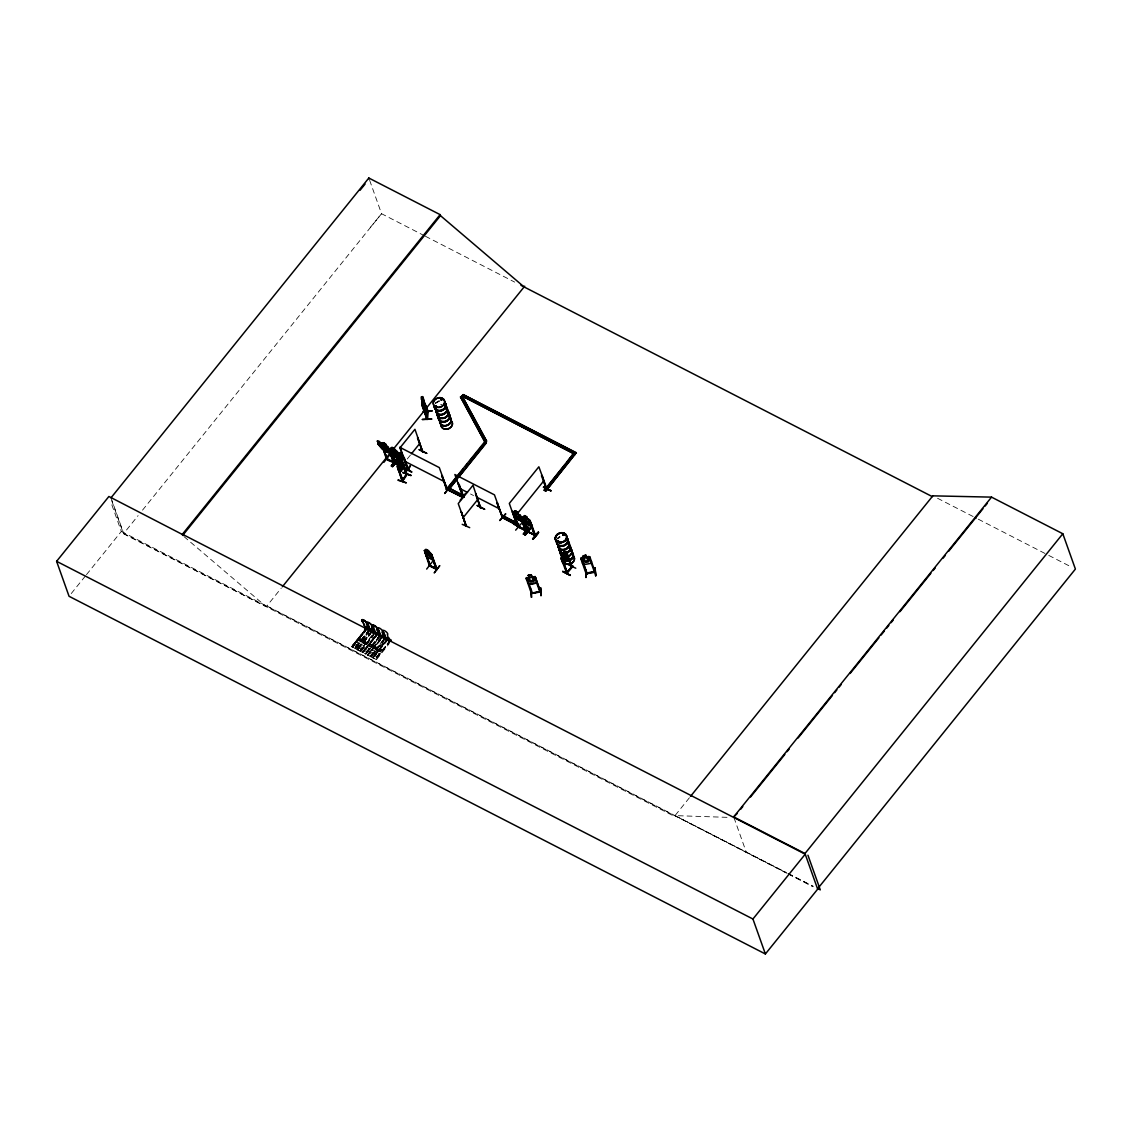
<?xml version="1.0" encoding="UTF-8"?>
<svg xmlns="http://www.w3.org/2000/svg" width="1132" height="1132" viewBox="0 0 1132 1132"><rect width="100%" height="100%" fill="white"/><g stroke="black" fill="none" stroke-linecap="round" stroke-linejoin="round"><path stroke-width="0.75" stroke-dasharray="5 3.75" d="M358.731 640.429L358.646 639.226M358.504 639.821L359.07 638.901M359.113 640.5L360.5 639.99L359.849 638.802M365.65 642.636L364.745 641.42M371.112 645.452L369.725 645.947M374.282 647.914L374.833 647.009M376.277 647.716L375.951 648.495M379.333 650.504L381.102 649.711M381.328 650.32L381.003 651.084M360.443 639.849L359.636 640.486M365.594 642.495L364.023 643.061M369.273 644.688L369.202 645.707M376.135 648.311L375.852 646.98M379.39 650.277L380.96 649.711M366.782 628.387L351.429 646.839L366.188 628.09M364.377 630.835L351.472 646.867L366.414 628.119M367.023 628.515L352.151 647.207L367.504 628.755M367.136 628.486L352.42 647.249M365.311 631.401L352.703 647.476M369.216 629.576L354.443 648.325L367.391 632.321M369.442 629.604L354.443 648.325L355.448 648.735M354.995 648.608L369.796 629.873M370.164 629.887L355.179 648.693L368.424 632.915M355.406 648.707L370.164 629.972M355.731 648.961L368.325 632.887M360.882 651.622L373.489 635.533L360.882 651.622L356.792 649.386L358.221 647.306L362.028 649.358L358.221 647.306M359.297 646.216L360.726 644.136L364.462 646.004M362.127 642.636L363.57 640.556L367.306 642.424M371.565 630.765L356.58 649.485L369.527 633.481M371.933 631.033L356.806 649.499M372.669 631.401L357.302 649.853L372.173 631.161M357.288 649.825L372.301 631.132M357.783 650.093L370.461 634.047M372.555 634.967L359.594 650.971L374.593 632.25M360.16 651.254L374.961 632.519M375.187 632.647L360.33 651.339L359.58 650.957M360.528 651.339L375.315 632.533M375.725 636.651L363.047 652.697L362.042 652.287L376.815 633.552M362.113 652.329L377.027 633.58M375.201 636.481L362.523 652.527L377.395 633.849M377.763 633.934L362.764 652.655L378.13 634.203M380.564 635.392L365.042 653.758L379.828 635.038M365.339 653.829L380.055 635.066M365.622 654.055L378.215 637.967M380.777 635.335L365.792 654.14L379.036 638.363M378.739 638.137L366.06 654.183L362.254 652.202M367.476 654.989L380.904 637.528M367.391 654.947L382.064 636.255M367.744 655.216L382.545 636.495M383.125 642.353L371.423 657.027L367.405 654.848L382.913 636.58M380.876 639.297L367.928 655.301L382.22 638.193M371.494 657.069L370.192 656.404L384.979 637.684M370.192 656.404L385.205 637.712M385.573 637.981L370.419 656.433M385.941 637.995L371.14 656.716L367.178 654.919M371.211 656.829L383.889 640.783M372.527 657.579L386.182 640.16L372.244 657.536C384.257 663.72 369.287 655.47 373.249 657.947M384.342 643.061L372.725 657.777L387.738 639.155M373.051 657.933L387.965 639.184M388.333 639.453L372.952 657.876M390.766 640.641L375.739 659.263L388.418 643.217M390.993 640.585L375.739 659.263M376.475 659.631L389.238 643.613M71.231 593.578L85.381 576.018M86.471 574.66L121.322 531.432L110.653 501.476M689.416 797.749L674.403 816.37L123.713 533.483L138.09 515.64M142.519 510.15L381.541 213.707L369.202 179.04M111.743 500.726L123.501 533.752L266.261 606.71L281.288 588.088M407.251 458.984L410.421 455.05M370.235 227.56L381.541 213.707L423.849 235.442M363.853 642.028L364.801 641.561M374.607 647.15L375.187 648.763M358.886 639.184L359.905 638.943M364.221 641.547L363.881 643.075M375.895 648.339L374.65 648.509M380.777 651.225L381.314 650.093M369.74 644.504L370.758 644.476M374.89 647.15L375.909 647.122M379.701 651.112L380.72 651.084M727.013 817.332L675.012 815.62L786.4 872.546M364.575 643.316L363.669 642.693M370.037 646.117L369.301 645.735M360.599 651.381L356.721 649.202M370.475 644.25L371.169 644.999M362.07 642.452L365.806 644.32M359.226 646.032L362.962 647.914M787.971 873.352L813.073 886.186M937.551 498.264L976.704 518.371M978.274 519.178L1047.199 554.595M1048.77 555.402L1070.702 566.665M425.406 236.248L514.706 282.109M470.516 493.991L473.558 495.547M266.869 605.96L786.57 872.928M788.127 873.72L812.918 886.455M121.322 531.432L786.683 873.225M788.226 874.017L813.017 886.752M183.964 536.568L266.261 606.71M733.946 817.559L746.384 852.523M372.768 645.226L369.089 643.542M371.268 647.122L367.589 645.438M372.584 654.636L368.905 652.938M369.938 648.82L366.259 647.122M368.424 650.716L364.759 649.032M367.433 651.99L363.754 650.292M111.007 497.797L123.713 533.483M436.697 402.822A5.886 4.754 -19.6 0 1 437.999 402.03M440.589 404.732A5.886 4.754 -19.6 0 1 442.088 404.548M435.424 403.388A5.971 4.825 -19.6 0 1 439.287 401.025M435.424 403.204A5.886 4.754 -19.6 0 1 436.471 402.171M437.773 401.379A5.886 4.754 -19.6 0 1 439.216 400.87M435.495 403.586A5.971 4.825 -19.6 0 1 439.358 401.223M557.708 539.016A5.901 4.769 -19.6 0 1 560.057 537.191M557.496 538.563A5.971 4.825 -19.6 0 1 559.873 536.71M557.482 538.379A5.901 4.769 -19.6 0 1 559.831 536.554M390.13 640.33L375.272 659.022L390.257 640.302M362.155 639.778L358.42 637.91L362.155 639.778M377.918 647.872L374.183 646.004L377.918 647.872M382.97 650.476L379.234 648.608L382.97 650.476M360.655 641.674L356.905 639.806L360.655 641.674M376.418 649.782L372.683 647.9L376.418 649.782M381.47 652.372L377.734 650.504L381.47 652.372M359.311 643.358L355.575 641.49L359.311 643.358M375.088 651.466L371.338 649.598L375.088 651.466M380.14 654.055L376.39 652.188L380.14 654.055M357.811 645.254L354.075 643.386L357.811 645.254M373.588 653.362L369.839 651.494L373.588 653.362M378.64 655.952L374.89 654.084L378.64 655.952M356.806 646.528L353.071 644.66L356.806 646.528M377.635 657.225L373.885 655.357L377.635 657.225M355.307 648.424L351.571 646.556L355.307 648.424"/><path stroke-width="1.5" d="M398.238 479.911L406.346 482.869L398.04 480.265M397.799 454.569L397.841 452.857L398.563 454.951L401.492 456.394L398.69 455.432L398.577 457.201L397.955 455.05M367.999 627.821L367.334 627.51L367.9 628.005M367.334 628.6L367.659 627.284M368.027 627.524L366.966 627.142L368.112 627.708M371.862 630.977L373.178 630.1L373.815 631.882L373.404 630.184L372.117 629.788L373.404 630.184M378.498 633.495L378.187 632.746L377.918 634.26M383.833 635.76L384.427 637.344L384.017 635.646L382.743 635.236L384.017 635.646M388.517 638.844C388.12 638.137 389.153 637.061 388.333 639.368L391.262 640.896M384.937 451.427L389.267 451.923L384.88 451.498L377.763 443.801L379.149 443.249M401.846 459.168L400.318 460.583L400.006 471.931M513.588 524.201L520.975 527.71M570.231 575.141L562.745 571.405M570.273 575.424L562.816 571.66M372.343 630.552L373.079 630.213M378.201 632.717L378.13 634.203M388.389 639C388.106 637.061 387.88 640.5 388.29 639.014M402.002 480.845L402.511 480.025M398.549 463.328L397.176 466.299L402.454 481.454C405.822 476.133 406.883 475.836 406.572 473.544M406.247 474.874L401.308 460.809L402.002 460.257L401.591 460.908M421.882 401.082L421.557 396.78L422.066 398.506M421.373 399.355L421.571 396.922M421.84 398.209L421.528 399.186M421.911 401.053L421.925 404.265L427.259 419.42L422.335 404.648L421.967 405.383L426.948 419.448L427.005 418.571M422.08 398.648C422.477 389.45 426.863 414.369 423.665 408.779L424.231 409.798M422.278 396.837L421.925 404.265M422.335 404.648L421.967 405.383M422.788 398.393L422.505 397.7M423.071 411.454L432.311 410.859L427.401 411.694M427.146 418.048L426.679 418.854L427.415 418.713M422.462 396.653L427.755 412.458L421.458 396.794M427.316 411.1L427.146 418.741M431.617 418.897L422.377 419.448M424.712 407.959L424.896 405.553M425.165 406.841L424.84 407.817M425.547 405.567L428.094 412.388L427.627 418.43L425.222 412.84L424.882 405.412L425.505 407.279L425.816 406.572M425.406 407.279L425.816 405.171L427.556 409.784M425.321 412.826L425.632 405.468M391.927 453.097L393.37 455.248L399.072 458.205L399.186 456.748M514.961 516.489L516.404 518.626L522.121 521.555L520.678 515.541L513.305 511.862L519.305 527.569M524.441 521.357L525.885 523.493L531.601 526.437L531.715 524.979M433.216 558.741L433.089 560.198L427.344 557.298L425.901 555.161M373.065 630.665L372.697 629.916L372.626 631.019M372.867 630.708L373.249 630.354M386.337 458.715L394.134 462.507L393.016 461.87M386.521 459.224L381.781 444.933L387.512 459.295L386.394 458.686M387.201 459.168L386.493 458.375M393.271 462.422C396.2 462.677 388.149 461.318 386.62 459.238M408.001 469.101C408.624 470.884 407.35 468.209 408.454 469.271M408.666 469.879L407.492 469.285L408.666 469.879L404.138 457.356M424.259 550.534L425.009 550.364L424.344 550.605L430.443 566L424.712 551.638L429.452 565.915L436.881 569.58L431.518 554.241L428.25 550.704M407.86 469.964L399.723 447.253L439.301 467.587L447.381 490.114L446.588 489.788L441.848 475.511L447.579 489.873L446.404 489.279L461.799 496.877L462.875 495.533L447.876 487.482L462.719 495.094L461.644 496.439M436.131 569.24L436.895 568.788L436.061 568.42M462.705 496.538L463.837 497.104L462.832 497.075L463.639 497.387L459.309 484.623M501.618 516.532L502.367 516.871L501.943 516.22M518.47 527.144L525.899 530.95L519.687 514.536M530.328 521.795L529.847 521.215L535.379 535.818L527.908 531.615M528.701 532.394L523.918 518.173L523.055 518.06L528.729 532.465L523.55 516.56M527.852 531.573L535.493 535.549L534.559 534.644M535.493 535.507L530.087 520.395L523.493 516.489M395.365 463.398L396.469 463.936L390.342 448.399L396.285 463.427L395.676 463.016M536.794 581.268L536.469 583.136L529.352 584.353L527.71 582.81M383.224 636.552L383.507 635.42M383.196 636.226L383.281 635.392M388.163 639.297L388.403 638.915M562.321 558.911L561.557 559.406L562.321 558.911L567.118 572.424M567.217 572.467C561.953 576.895 582.966 554.779 566.792 573.599L561.189 558.387M403.417 456.097L402.751 455.757L408.143 470.134L408.539 469.511M465.931 525.856L461.248 511.636L465.945 525.97L466.327 525.206M480.492 507.9L473.006 485.26L458.234 503.584L466.299 526.097L461.248 511.636M435.834 406.614L436.315 405.822M436.542 406.445L436.061 405.822M441.055 399.469L441.466 398.719M442.117 399.582L442.032 399.129M442.4 399.384L441.268 400.19L441.098 399.058M558.699 541.294L557.722 541.365L558.699 541.407M563.113 534.771L563.764 533.88M564.175 534.757L563.878 534.063L564.557 534.615M562.774 563.057L560.977 558.359L562.321 555.854L568.137 558.118L563.849 563.92L562.618 562.986L564.005 563.991L562.689 563.014M561.132 558.43L565.745 551.751L564.472 553.435L563.778 551.666M378.399 633.453L377.72 632.42L379.277 634.698L378.866 633M531.729 597.215L531.007 589.22M404.251 468.181L411.737 471.959L404.181 467.884M411.694 471.945L404.251 468.124M402.044 480.76C403.855 481.029 401.492 481.185 402.836 480.279M406.798 473.813L402.171 481.355L397.657 466.639L402.95 480.831L398.209 468.181M422.264 451.442L422.816 452.078L414.949 429.283L400.162 447.607L408.213 470.091M586.97 573.132L586.178 573.811L595.262 572.212M587.154 573.641L582.074 559.364L581.24 559.505L582.089 559.633L586.984 573.712M397.488 458.347C402.652 460.045 391.686 455.941 392.464 453.437L393.059 452.333M525.503 530.427L518.3 526.635L518.569 527.286L513.093 511.452L512.329 511.947L517.635 526.097L517.409 525.078L502.566 517.451L503.641 516.121L518.484 523.748L517.239 525.927M546.19 489.604L546.798 489.236M546.954 488.925L546.133 489.463M571.349 567.259L566.439 553.279L567.203 552.784L566.707 553.407M527.37 579.089L526.55 579.499L527.37 579.089L532.465 593.324L531.233 592.715M572.198 566.877L566.934 552.657M442.046 399.398L441.084 400.02M557.935 541.124L558.359 541.69M562.972 534.233L563.326 535.365M400.558 461.332L397.318 452.984L400.02 461.078L400.983 460.455L402.129 463.667L400.459 468.464L399.214 468.294L398.068 465.082L397.856 461.573L399.44 459.224M399.936 461.049L401.775 459.153L407.025 474.336M399.893 471.888L403.417 466.271L401.69 459.125L400.94 459.45C393.922 462.167 399.058 480.591 403.572 466.327L403.332 463.738L403.36 466.271L399.978 471.917L398.874 470.827M402.553 480.18L406.119 474.506M410.916 475.582L402.865 472.638L410.859 475.256M400.332 460.597L401.096 459.408M379.05 441.338L386.111 449.772L382.064 447.833L377.267 441.084L382.149 443.546M377.763 443.801L382.559 449.418M387.144 459.026L381.385 443.772L382.121 443.475M382.46 445.272L381.597 445.173M383.635 444.367C380.607 440.306 389.238 446.249 383.026 442.64L383.847 447.649L387.88 450.748L388.63 449.97L385.503 443.843L386.111 445.569M382.97 448.47L384.427 450.593C398.365 459.96 385.389 439.103 377.876 443.206M387.738 446.461L394.12 462.408M393.299 462.535L388.474 448.201L393.908 462.762M388.007 449.97L382.064 443.56M383.805 462.394L389.281 455.531M391.375 465.889C400.332 452.602 397.417 461.927 391.332 465.86M396.865 459.182L391.516 466.158M391.828 466.313L397.219 459.366M585.937 572.99L587.069 573.613M586.871 573.132L586.15 573.768L580.758 558.387L581.664 557.637L580.872 558.472M595.361 572.212C594.201 570.811 594.442 571.858 586.235 573.754M594.456 572.028L589.447 558.076L590.281 557.935L589.447 558.076M417.467 437.957L422.717 452.121L417.708 437.645M426.693 453.352L419.25 449.56M407.945 469.129L408.482 469.794M475.525 493.934L480.477 507.957M462.21 524.328L469.695 527.639M477.322 505.537L484.779 509.343L477.096 505.452M466.299 526.055L466.384 525.347M365.806 629.25L363.004 622.119A3.155 1.132 38.3 0 1 362.127 619.643A3.155 1.132 38.3 0 1 365.65 621.397A3.155 1.132 38.3 0 1 366.542 623.874L368.31 630.496M366.542 623.874L366.414 624.015A3.155 1.132 38.3 0 0 365.537 621.553A3.155 1.132 38.3 0 0 362.014 619.784A3.155 1.132 38.3 0 0 362.891 622.26M364.589 629.024L366.089 627.128L370.447 630.213M370.376 630.51L368.155 624.765A3.155 1.132 38.3 0 1 367.277 622.289A3.155 1.132 38.3 0 1 370.815 624.057A3.155 1.132 38.3 0 1 371.692 626.52L373.574 633M364.886 629.166L366.386 627.269M368.791 629.067L368.24 627.538M368.325 630.892L369.824 628.996M373.461 633.156L371.692 626.52M379.036 635.816L377.154 629.335A3.155 1.132 38.3 0 0 376.277 626.859A3.155 1.132 38.3 0 0 372.739 625.09A3.155 1.132 38.3 0 0 373.631 627.567L373.518 627.708A3.155 1.132 38.3 0 1 372.626 625.246A3.155 1.132 38.3 0 1 376.164 627.001A3.155 1.132 38.3 0 1 377.041 629.477L378.923 635.958M370.971 631.897L368.155 624.765M373.192 633.396L374.989 631.642L373.475 633.538M375.201 634.472L376.701 632.576M378.668 630.354L378.781 630.213A3.155 1.132 38.3 0 1 377.904 627.736A3.155 1.132 38.3 0 1 381.427 629.505A3.155 1.132 38.3 0 1 382.305 631.981L384.073 638.604L382.305 631.981M379.277 634.698L378.258 633.948M378.909 636.934L380.154 634.302L380.126 635.094M380.451 634.444L378.654 636.198M383.833 632.816L386.635 639.948L383.833 632.816A3.155 1.132 38.3 0 1 382.941 630.34A3.155 1.132 38.3 0 1 386.479 632.095A3.155 1.132 38.3 0 1 387.356 634.571L389.125 641.193M384.187 638.462L381.696 637.217M383.423 636.608L386.253 638.335M385.305 636.948C382.177 641.872 385.672 635.632 385.573 637.684L382.404 636.099M386.903 637.825L385.701 639.863M388.333 639.368L387.922 637.67M389.606 639.764L389.068 638.236M388.856 641.448L390.356 639.538L390.851 640.698M389.153 641.589L390.653 639.693M534.743 577.829L535.577 577.688L534.743 577.829L539.822 591.725M540.587 592.022L535.153 576.57L526.055 578.197L531.474 593.536L540.587 591.951L535.054 576.613M404.916 472.95L410.407 466.044M405.001 473.02L410.35 465.832L404.846 472.737M442.513 475.85L441.65 475.751M446.418 489.321L446.984 489.59M446.56 489.689L447.494 489.788M450.14 486.265L444.763 493.396M444.735 493.439L450.253 486.491M458.573 483.364L457.908 483.024L463.554 497.344M465.563 493.326L460.158 500.302M458.092 482.784L463.653 496.637L462.946 496.24M426.58 551.27L425.929 549.374L428.377 550.605L430.358 553.534L431.504 556.746L430.768 557.51L426.764 554.355L425.632 551.143L426.651 551.199L424.896 550.364L430.641 553.208M430.245 566.241L425.377 551.977M428.32 550.69L425.873 549.445M431.589 554.255L437.065 569.354L429.368 565.42M431.151 555.218L432.014 555.317L431.151 555.218L436.174 569.283L436.131 568.462M432.141 561.953L426.679 569.071M439.683 565.774L434.221 572.919L439.612 565.731M502.113 516.73L497.005 502.778L502.721 517.89L517.381 525.616M497.684 503.117L496.807 503.018M499.849 520.465L505.749 513.97M505.48 513.829L499.835 520.451M541.393 475.907L542.143 475.426L546.629 490.099L541.648 476.048M543.629 487.001L550.845 491.019M543.388 487.255L551.086 490.764L543.586 487.001M562.024 553.803L563.906 551.581L564.472 553.435L565.505 552.841L566.637 556.038L566.226 558.557L564.543 560.665L563.156 560.425L562.024 553.803L562.788 555.543L561.458 556.986M563.92 563.948L568.236 558.67L566.453 551.609L565.66 551.808M568.377 564.755L575.778 568.207M566.962 572.339L571.49 567.104M817.559 888.846L1075.4 569.071L1062.821 533.752L991.547 497.132L733.706 816.908L804.979 853.528L817.672 889.144L765.388 953.979L69.052 596.281L56.6 561.316L108.884 496.481L182.28 534.417L182.648 535.436L440.475 215.66L440.122 214.641L368.834 178.021L111.007 497.797M182.28 534.417L440.122 214.641M282.392 586.716L524.71 286.184M411.482 453.748L419.93 443.263M459.252 476.53L486.42 442.838L484.977 442.088L460.597 397.176L463.172 394.615L576.23 452.687L545.751 491.118L544.308 490.368L573.698 453.281L567.288 461.87M446.8 488.812L484.821 441.664L486.477 440.872L462.097 395.959L575.297 454.456L462.097 395.959M448.031 487.906L463.243 469.044M465.422 466.356L467.587 463.653M469.766 460.965L486.477 440.872M460.441 396.738L484.821 441.664L486.265 442.4L449.475 488.656L457.087 479.218M463.214 517.565L477.987 499.24M514.918 510.787L517.409 511.961L518.017 513.687L517.352 511.975L514.918 510.787L515.584 512.428M517.565 513.362L543.841 480.775M516.404 518.626L522.121 521.555M525.644 530.399L520.366 516.348L525.772 530.979M544.308 490.368L565.109 464.587M517.409 525.078L518.484 523.748M545.751 491.118L576.23 452.687M521.343 523.578L515.654 530.158M518.668 526.904L518.484 526.394M527.441 518.626L526.889 516.829L524.456 515.584L528.87 519.772L530.017 522.984L529.281 523.734L525.305 520.564L524.399 515.654L525.107 517.48M525.885 523.493L531.658 526.352M529.168 519.404L531.743 525.107M528.701 527.13L523.225 534.262L528.785 527.342M530.441 528.22L524.866 535.111L530.71 528.361M525.206 535.252L530.724 528.163M534.743 534.7L528.658 532.068L534.828 535.139M529.847 521.215L534.629 535.478M532.663 538.903C541.931 525.687 538.761 535.04 532.606 538.846M532.762 539.129L538.337 532.281M533.101 539.313L538.634 532.45M690.534 796.362L932.839 495.844L991.547 497.132M737.257 813.441L733.706 816.908M740.583 809.323L742.79 806.578M750.544 796.985L784.844 754.436M787.051 751.69L789.273 748.945M798.117 737.965L832.43 695.416M834.638 692.671L836.859 689.926M839.067 687.181L841.274 684.436M850.132 673.455L878.899 637.783M881.121 635.038L884.432 630.92M886.653 628.175L888.861 625.43M891.082 622.685L893.289 619.94M899.926 611.705L930.914 573.273M933.122 570.528L935.343 567.783M943.083 558.175L945.305 555.43M948.616 551.312L982.93 508.763M985.137 506.018L987.345 503.273M804.979 853.528L1062.821 533.752M765.388 953.979L752.936 919.014L805.22 854.179L183.243 534.686M390.979 448.244L396.625 451.215L402.907 457.837L399.355 458.686L402.822 457.767M395.719 463.554L390.738 449.574L396.469 463.936M391.403 449.913L390.54 449.814M394.304 448.668L391.941 447.338L392.592 449.234M393.37 455.248L399.072 458.205M396.582 451.243L397.502 452.248M397.573 452.262L396.426 451.555L397.488 454.739L396.766 455.488L394.502 454.314L392.79 452.305L392.04 447.437M398.223 459.917L392.351 466.851L398.252 460.13M400.12 470.657L405.666 463.78M406.091 464.205L400.162 470.898L405.822 464.063M359.948 190.374L365.084 184.077M399.016 453.564L400.374 453.253M401.153 455.672L402.497 455.29L401.039 455.616L401.69 456.776L399.313 457.37L397.219 456.564L395.167 453.281L400.346 453.168L402.426 455.361M402.681 457.045L402.751 457.837M406.43 474.379L401.733 460.144M512.824 511.324L517.706 526.026M440.886 399.087L441.933 398.719M436.485 406.36L435.636 406.36M564.316 534.927L563.142 535.195M410.944 475.468L402.766 472.355M526.168 578.197L526.974 577.447M517.706 525.361L517.253 525.998L509.301 503.443L538.86 466.794L547.152 489.519M571.773 567.344L566.439 553.279M480.463 507.094L481.015 507.744M367.843 627.807L367.348 628.472M528.984 577.023L527.682 577.858L528.828 581.07L530.823 582.188L533.653 581.707L534.686 580.079L533.54 576.867L531.814 576.542L531.205 574.83M563.354 534.007L563.227 534.983M564.16 535.068L562.986 534.615M528.602 531.927L527.965 531.262L528.715 531.644M460.597 397.176L462.252 396.384L486.633 441.31M585.654 569.523L585.952 577.575L585.81 569.792M531.219 597.272L530.639 589.56M563.552 534.063L562.774 534.644L563.538 534.927M594.201 571.504L594.357 572.339M532.281 593.394L539.497 591.47M387.215 459.507L381.47 443.829M393.766 462.238L388.474 448.201M502.283 516.829L497.542 504.278M436.754 569.566L431.334 554.977M595.022 571.773L594.201 571.872M390.285 448.47L391.035 448.314M375.088 632.59L374.947 632.533M385.715 638.038L385.602 637.09M390.766 640.641L390.328 640.344M480.789 508.098L475.78 493.623M582.414 563.085L584.055 564.627L591.173 563.297L591.498 561.514M595.05 568.193L595.701 575.877L595.163 568.123M586.135 572.919L586.871 572.834M587.013 572.962L595.078 571.405M531.29 574.759L528.262 575.353L531.29 574.759L531.899 576.471M527.795 582.697L529.394 584.197L536.37 583.008M540.389 591.173L539.653 592.107M531.46 592.998L540.657 591.668M540.926 595.361L540.855 587.833M565.731 551.85L566.538 551.652M424.104 401.167L424.755 403.756M423.566 408.878L421.939 404.209M422.377 419.519L431.731 419.137M425.391 407.138L423.014 399.964M515.697 512.527L514.678 512.471L515.824 515.683L519.8 518.852L520.522 518.102L517.961 513.702M540.289 587.649L540.969 595.644M541.039 595.588L540.332 587.664M377.324 441.239L379.036 441.409M447.296 490.142L441.848 475.511M502.084 516.772L502.537 517.381L494.458 494.854L454.88 474.534L462.903 497.118M429.82 565.59L435.947 568.731M393.639 462.281L387.385 458.927M589.772 556.93L586.602 556.732L585.994 555.005C581.282 556.604 579.768 560.198 588.668 556.449L589.857 556.817L595.191 572.283M387.795 637.84L388.913 638.406M372.796 631.147L373.942 631.727M370.15 629.901L367.518 628.67L367.108 626.972M372.669 631.316L375.3 632.547L374.692 631.5M377.027 633.481L380.762 635.363M387.455 638.689L390.625 640.273L390.356 639.538M517.989 525.007L517.069 525.489M567.373 572.863L562.052 558.784M562.774 571.377L570.344 575.41M430.316 565.632L436.81 568.802M426.722 453.366L419.123 449.772M817.771 888.592L820.29 889.865L807.937 855.198M932.74 495.788L932.23 496.594L520.975 285.335M576.386 453.125L463.172 394.615M544.152 489.93L545.596 490.68M459.861 488.515L467.474 492.42M476.6 497.118L499.438 508.848M404.704 461.248L444.282 481.567M518.64 524.187L503.641 516.121M446.956 489.25L461.799 496.877M518.668 526.437L525.828 530.158L519.362 526.96M56.6 561.316L752.936 919.014M528.036 532.082L522.786 516.73M396.2 463.398L395.478 463.851M440.475 215.66L524.102 286.948M582.499 562.986L584.055 564.627M383.154 448.725L382.276 446.362L379.078 443.843L382.262 445.923L382.149 444.154L383.012 446.418M426.042 555.119L427.443 557.199M388.007 449.871L389.21 451.993M378.781 630.213L381.583 637.358M373.631 627.567L376.432 634.712M363.004 622.119L365.919 629.109M583.079 555.571L583.702 557.368L582.386 558.133L583.518 561.345L585.527 562.448L588.357 561.967L589.39 560.326L588.244 557.114L586.602 556.803M529.649 521.456L534.658 535.549M520.366 516.348L525.347 530.328M514.975 510.716L515.626 512.598M528.262 575.268L528.998 577.108M368.834 178.021L369.202 179.04M402.978 465.464L406.53 474.973M400.756 461.106L397.558 452.163L394.304 448.612M397.318 452.984L400.077 460.752M428.009 550.704L426.538 549.968M380.154 634.302L380.409 635.024M377.72 632.42L378.13 634.118M366.089 627.128L366.414 628.034M423.623 401.153L423.849 406.204L422.01 401.039M426.962 409.784L427.16 414.836L425.321 409.685M594.965 567.896L595.701 575.877M568.038 556.293L568.08 558.628M446.942 407.562A5.886 4.754 -19.6 0 1 441.721 414.92A5.886 4.754 -19.6 0 1 436.287 408.893M445.102 405.808A5.886 4.754 -19.6 0 1 446.178 406.558M445.074 405.511A5.971 4.825 -19.6 0 1 446.546 411.878A5.971 4.825 -19.6 0 1 438.933 414.553A5.971 4.825 -19.6 0 1 436.131 408.652M437.419 412.119A5.901 4.769 -19.6 0 0 440.192 417.949A5.901 4.769 -19.6 0 0 447.72 415.317A5.901 4.769 -19.6 0 0 446.263 409.02A5.901 4.769 -19.6 0 1 447.678 415.189A5.901 4.769 -19.6 0 1 440.15 417.821A5.901 4.769 -19.6 0 1 437.377 411.991M444.791 402.426A5.971 4.825 -19.6 0 1 441.777 410.562A5.971 4.825 -19.6 0 1 434.377 406.077M445.951 405.907A5.901 4.769 -19.6 0 1 442.98 413.93A5.901 4.769 -19.6 0 1 435.678 409.515M444.805 402.709A5.886 4.754 -19.6 0 1 441.834 410.704A5.886 4.754 -19.6 0 1 434.547 406.303M444.72 402.228A5.971 4.825 -19.6 0 1 441.706 410.35A5.971 4.825 -19.6 0 1 434.306 405.879M444.565 402.058A5.886 4.754 -19.6 0 1 441.607 410.067A5.886 4.754 -19.6 0 1 434.32 405.652M450.083 417.567A5.886 4.754 -19.6 0 1 447.126 425.561A5.886 4.754 -19.6 0 1 439.839 421.161M448.994 416.505A5.971 4.825 -19.6 0 1 447.791 425.108A5.971 4.825 -19.6 0 1 439.669 420.934M446.319 409.176A5.901 4.769 -19.6 0 1 447.777 415.472A5.901 4.769 -19.6 0 1 440.249 418.118A5.901 4.769 -19.6 0 1 437.476 412.289M446.362 409.402A5.858 4.726 -19.6 0 1 447.805 415.642A5.858 4.726 -19.6 0 1 440.334 418.274A5.858 4.726 -19.6 0 1 437.589 412.487M447.607 412.642A5.971 4.825 -19.6 0 1 449.093 419.024A5.971 4.825 -19.6 0 1 441.466 421.698A5.971 4.825 -19.6 0 1 438.664 415.798M448.923 416.307A5.971 4.825 -19.6 0 1 450.395 422.675A5.971 4.825 -19.6 0 1 442.782 425.349A5.971 4.825 -19.6 0 1 439.966 419.448M447.635 412.939A5.886 4.754 -19.6 0 1 449.093 419.208A5.886 4.754 -19.6 0 1 441.593 421.84A5.886 4.754 -19.6 0 1 438.834 416.038M447.409 412.289A5.886 4.754 -19.6 0 1 448.866 418.557A5.886 4.754 -19.6 0 1 441.367 421.203A5.886 4.754 -19.6 0 1 438.608 415.387M567.174 540.969A5.901 4.769 -19.6 0 1 565.986 549.459A5.901 4.769 -19.6 0 1 557.977 545.341M568.236 541.464A5.971 4.825 -19.6 0 1 565.222 549.6A5.971 4.825 -19.6 0 1 557.821 545.115M568.306 544.223A5.872 4.74 -19.6 0 1 570.443 549.048A5.872 4.74 -19.6 0 1 565.689 553.18M562.731 553.223A5.872 4.74 -19.6 0 1 559.519 547.308M569.297 544.761A5.872 4.74 -19.6 0 1 565.604 552.954M562.646 552.996A5.872 4.74 -19.6 0 1 559.434 547.081M566.863 537.601A5.971 4.825 -19.6 0 1 563.849 545.737A5.971 4.825 -19.6 0 1 556.435 541.266M568.023 541.082A5.901 4.769 -19.6 0 1 565.052 549.105A5.901 4.769 -19.6 0 1 557.751 544.69M566.877 537.87A5.901 4.769 -19.6 0 1 563.906 545.893A5.901 4.769 -19.6 0 1 556.604 541.478M568.165 541.266A5.971 4.825 -19.6 0 1 565.151 549.388A5.971 4.825 -19.6 0 1 557.751 544.917M566.651 537.233A5.901 4.769 -19.6 0 1 564.387 544.959A5.901 4.769 -19.6 0 1 556.392 542.101M572.169 552.727A5.901 4.769 -19.6 0 1 572.254 558.628A5.901 4.769 -19.6 0 1 565.491 561.019M561.911 557.609A5.901 4.769 -19.6 0 1 561.897 556.336M572.155 552.458A5.971 4.825 -19.6 0 1 572.24 558.444A5.971 4.825 -19.6 0 1 565.377 560.849M562.165 558.585A5.971 4.825 -19.6 0 1 562.109 554.836M573.301 555.982A5.872 4.74 -19.6 0 1 572.339 562.887A5.872 4.74 -19.6 0 1 564.26 563M573.216 555.755A5.872 4.74 -19.6 0 1 572.254 562.661A5.872 4.74 -19.6 0 1 564.175 562.774M568.434 544.563A5.872 4.74 -19.6 0 1 567.259 553.024M562.859 553.576A5.872 4.74 -19.6 0 1 559.647 547.662M569.679 547.831A5.971 4.825 -19.6 0 1 571.858 552.741A5.971 4.825 -19.6 0 1 567.019 556.958M562.675 556.519A5.971 4.825 -19.6 0 1 560.736 550.973M570.853 551.326A5.901 4.769 -19.6 0 1 572.438 557.411A5.901 4.769 -19.6 0 1 565.264 560.368M562.095 558.133A5.901 4.769 -19.6 0 1 562.038 554.425M569.707 548.114A5.901 4.769 -19.6 0 1 571.858 552.954A5.901 4.769 -19.6 0 1 567.09 557.114M562.802 556.689A5.901 4.769 -19.6 0 1 560.892 551.213M572.085 552.26A5.971 4.825 -19.6 0 1 572.169 558.246A5.971 4.825 -19.6 0 1 565.307 560.651M562.095 558.387A5.971 4.825 -19.6 0 1 562.038 554.623M569.608 547.633A5.971 4.825 -19.6 0 1 568.42 556.237M562.604 556.321A5.971 4.825 -19.6 0 1 560.665 550.775M368.042 624.906A3.155 1.132 38.3 0 1 367.164 622.43A3.155 1.132 38.3 0 1 370.688 624.199A3.155 1.132 38.3 0 1 371.579 626.661M422.392 399.214L423.354 404.832L422.392 399.214M425.717 407.845L426.665 413.463L425.717 407.845M399.256 460.045L398.563 462.054L399.256 460.045M400.233 461.644L398.832 463.879L399.964 467.092L401.365 464.856L400.233 461.644M563.58 552.331L562.703 554.27L563.58 552.331M564.599 553.958L562.915 556.081L564.061 559.293L565.745 557.17L564.599 553.958M429.552 565.094L429.608 565.109M396.54 451.555L393.002 452.404L396.483 451.626M398.62 453.748L396.242 454.328L398.238 456.309L400.615 455.729L398.62 453.748M400.459 453.734L401.747 455.007L400.459 453.734M585.499 555.458L583.688 555.77L585.499 555.458M586.73 557.368L583.9 557.864L585.046 561.076L587.862 560.581L586.73 557.368M530.809 575.197L528.984 575.509L530.809 575.197M532.026 577.122L529.196 577.603L530.342 580.815L533.172 580.334L532.026 577.122M379.036 441.721L377.932 441.607L379.616 442.414L379.036 441.721M381.399 444.197L379.687 444.027L382.984 447.932L384.696 448.102L381.399 444.197M385.121 443.956L383.635 443.235L385.121 443.956M386.253 446.164L383.946 445.032L385.092 448.244L387.399 449.376L386.253 446.164M429.127 552.925L426.849 551.765L427.995 554.977L430.273 556.137L429.127 552.925M517.041 512.06L515.584 511.31L517.041 512.06M526.536 516.928L525.064 516.178L526.536 516.928M518.173 514.268L515.895 513.107L517.041 516.319L519.305 517.48L518.173 514.268M527.654 519.135L525.375 517.975L526.522 521.187L528.8 522.347L527.654 519.135M394.007 448.682L392.549 447.932L394.007 448.682M395.125 450.904L392.861 449.729L394.007 452.942L396.271 454.116L395.125 450.904M436.796 407.237A5.901 4.769 -19.6 0 0 444.664 401.124A5.901 4.769 -19.6 0 0 435.353 399.058A5.901 4.769 -19.6 0 0 436.796 407.237M436.881 407.393A5.858 4.726 -19.6 0 0 444.692 401.322A5.858 4.726 -19.6 0 0 435.452 399.285A5.858 4.726 -19.6 0 0 436.881 407.393M448.994 428.519A5.901 4.769 -19.6 0 0 451.258 420.779A5.886 4.754 -19.6 0 1 448.994 428.519A5.886 4.754 -19.6 0 1 441.013 425.66A5.901 4.769 -19.6 0 0 448.994 428.519M558.826 542.256A5.872 4.74 -19.6 0 0 566.651 536.172A5.872 4.74 -19.6 0 0 557.397 534.134A5.872 4.74 -19.6 0 0 558.826 542.256M558.939 542.596A5.872 4.74 -19.6 0 0 566.764 536.511A5.872 4.74 -19.6 0 0 557.51 534.446A5.872 4.74 -19.6 0 0 558.939 542.582A5.872 4.74 -19.6 0 0 566.764 536.497A5.872 4.74 -19.6 0 0 557.51 534.46A5.872 4.74 -19.6 0 0 558.939 542.596M558.854 542.412A5.901 4.769 -19.6 0 0 566.736 536.299A5.901 4.769 -19.6 0 0 557.425 534.233A5.901 4.769 -19.6 0 0 558.854 542.412"/></g></svg>
